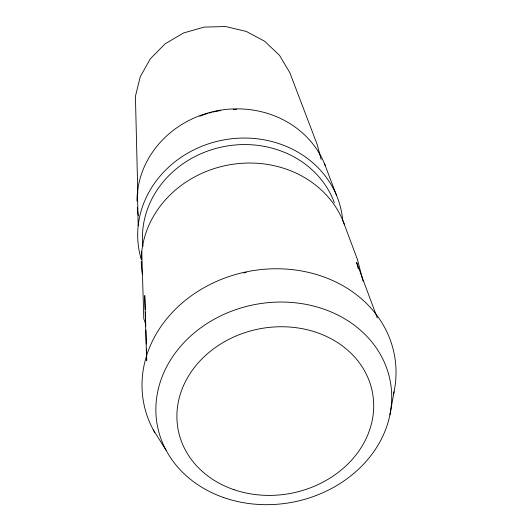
<?xml version="1.0" encoding="UTF-8"?>
<svg xmlns="http://www.w3.org/2000/svg" width="531" height="531" viewBox="0 0 531 531"><rect width="100%" height="100%" fill="white"/><g stroke="black" fill="none" stroke-linecap="round" stroke-linejoin="round"><path stroke-width="0.8" d="M389.933 414.804L394.068 391.719M153.233 429.785L166.084 450.248M324.315 163.256L336.415 195.043M377.295 318.029L356.626 262.447L358.279 268.792M145.667 324.162L143.782 318.693L141.784 251.475M321.116 159.406L317.213 144.598L289.82 72.641L279.525 55.37L264.684 41.279L246.278 31.415L225.602 26.55L204.143 27.081L183.474 32.995L165.108 43.834L150.359 58.788L140.244 76.736L135.418 96.363L137.794 193.483M363.051 281.118L357.383 259.314L342.714 220.192A103.047 93.078 -11 0 0 222.423 140.177A103.047 93.078 -11 0 0 141.372 259.739M145.228 309.553L144.744 295.561L146.642 360.702M145.315 312.022L145.773 326.007M145.892 330.116L146.304 344.075M146.443 349.006L146.782 360.503M137.469 192.202L138.186 225.834M142.368 274.454A104.454 93.509 -11 0 1 141.259 261.365M141.286 258.882A104.454 93.509 -11 0 1 230.441 164.643A104.454 93.509 -11 0 1 344.506 224.766M199.809 116.209A89.898 82.332 -11 0 1 207.422 113.568M208.975 113.116A89.898 82.332 -11 0 1 211.325 112.479M212.898 112.094A89.898 82.332 -11 0 1 220.79 110.541M233.235 109.432A89.898 82.332 -11 0 1 236.58 109.406M138.299 215.526A97.166 88.803 -11 0 1 137.263 207.575M136.998 201.096A97.166 88.803 -11 0 1 217.451 110.707A97.166 88.803 -11 0 1 325.218 165.486M142.932 246.417A98.779 89.148 -11 0 1 220.445 147.299A98.779 89.148 -11 0 1 334.377 202.782M243.928 272.934A122.621 105.158 -11 0 1 246.318 272.416M154.82 432.626A127.632 109.306 -11 0 1 252.822 270.657A127.632 109.306 -11 0 1 393.564 394.048M223.73 497.574A118.539 100.611 -11 0 0 391.301 388.539A118.539 100.611 -11 0 0 206.353 323.97A118.539 100.611 -11 0 0 223.73 497.574M234.025 489.695A98.919 83.732 -11 0 0 373.293 398.184A98.919 83.732 -11 0 0 218.566 345.342A98.919 83.732 -11 0 0 234.025 489.695"/></g></svg>
